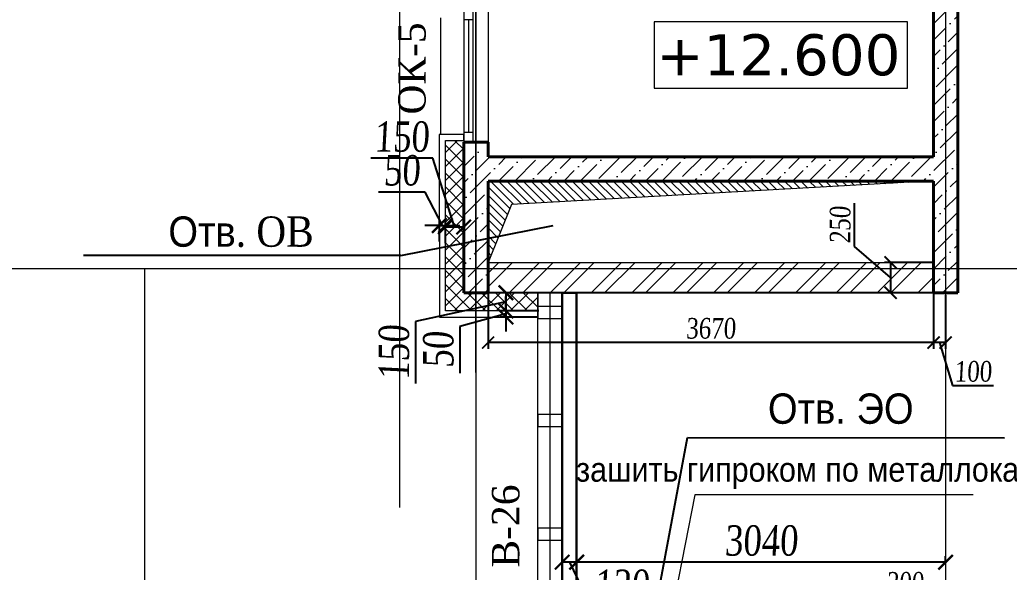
# Model space of a CAD drawing. Header units: inches. Extents: x -407541 to 6688123, y -998590 to 1205599.
# Drawn here: x 165775 to 173927, y 249934 to 254486 of the extents above; entities that cross this region are included whole.
import ezdxf

# ---------------------------------------------------------------- set-up
doc = ezdxf.new("R2010")
doc.units = ezdxf.units.IN
doc.header["$MEASUREMENT"] = 0
doc.linetypes.add('ACAD_ISO04W100', pattern=[30, 24, -3, 0, -3])
doc.linetypes.add('DASHED', pattern=[19.05, 12.7, -6.35])
for name, color, linetype, lineweight in [('ведомость витражей', 224, 'Continuous', 13), ('ведомость окон', 10, 'Continuous', 5), ('ВЕНТ фасад', 230, 'Continuous', 9), ('ВИТРАЖ', 145, 'Continuous', 9), ('Деф_шов', 90, 'DASHED', 9), ('МОНОЛИТ', 5, 'Continuous', 40), ('Окна', 9, 'Continuous', 9), ('Оси', 254, 'ACAD_ISO04W100', 5), ('ОТВ ОВ', 4, 'Continuous', 13), ('отметки', 50, 'Continuous', 13), ('ПЕРЕГОРОДКА', 7, 'Continuous', 25), ('размер внутр', 142, 'Continuous', 5), ('размеры шахт', 20, 'Continuous', 15), ('СТЕКЛО', 121, 'Continuous', 5), ('текст ЭО', 41, 'Continuous', 15), ('текст_OB', 40, 'Continuous', 25), ('текст_ОВ', 40, 'Continuous', 25), ('УТЕПЛИТЕЛЬ', 92, 'Continuous', 9), ('Цоколь', 21, 'Continuous', 30), ('Штриховка', 7, 'Continuous', 9)]:
    doc.layers.add(name, color=color, linetype=linetype, lineweight=lineweight)
doc.styles.get("Standard").update_dxf_attribs({"font": 'arial.ttf'})
doc.styles.add('style1', font='arial.ttf', dxfattribs={"width": 0.9, "height": 500})
doc.styles.add('STYLE2', font='times.ttf', dxfattribs={"width": 0.8, "oblique": 3})
doc.styles.add('Times', font='times.ttf')
doc.dimstyles.new('vnytren', dxfattribs={"dimtxt": 250, "dimasz": 120, "dimexe": 50, "dimexo": 0, "dimgap": 50, "dimtad": 1, "dimdec": 0, "dimzin": 0, "dimdsep": 46, "dimtxsty": 'STYLE2', "dimblk": 'ARCHTICK', "dimcen": 0, "dimadec": 0, "dimazin": 0, "dimtfac": 1, "dimtdec": 0, "dimtmove": 1, "dimatfit": 2, "dimldrblk": 'DOT', "dimfxl": 1, "dimtolj": 1, "dimtzin": 0, "dimarcsym": 0})
doc.dimstyles.new('waxti', dxfattribs={"dimtxt": 170, "dimasz": 100, "dimexe": 50, "dimexo": 0, "dimgap": 30, "dimtad": 1, "dimdec": 0, "dimzin": 0, "dimdsep": 46, "dimtxsty": 'STYLE2', "dimblk": 'ARCHTICK', "dimcen": 0, "dimadec": 0, "dimazin": 0, "dimtfac": 1, "dimtdec": 0, "dimtmove": 1, "dimatfit": 2, "dimldrblk": 'DOT', "dimfxl": 1, "dimtolj": 1, "dimtzin": 0, "dimarcsym": 0})

# ---------------------------------------------------------------- blocks, each defined once
blk = doc.blocks.new('_ARCHTICK')
at = {"color": 0, "linetype": 'ByBlock', "const_width": 0.15}
blk.add_lwpolyline([(-0.5, -0.5), (0.5, 0.5)], dxfattribs=at)
blk = doc.blocks.new('*D937')
at = {"layer": 'размеры шахт', "color": 0, "lineweight": -2, "ltscale": 0.1, "transparency": 16777216}
for p, q in [((172651.7, 252616.8), (172651.7, 252975.5)), ((172949.6, 252362.2), (172651.7, 252616.8)), ((173303.4, 252487.2), (172899.6, 252487.2)), ((172949.6, 252487.2), (172949.6, 252237.2)), ((173303.4, 252237.2), (172899.6, 252237.2))]:
    blk.add_line(p, q, dxfattribs=at)
at = {"layer": 'размеры шахт', "color": 0, "lineweight": -2, "ltscale": 0.1, "transparency": 16777216, "xscale": 100, "yscale": 100, "zscale": 100}
for p, rotation in [((172949.6, 252487.2), 90), ((172949.6, 252237.2), 270)]:
    blk.add_blockref('_ARCHTICK', p, dxfattribs=dict(at, rotation=rotation))
at = {"layer": 'размеры шахт', "color": 0, "ltscale": 0.1, "transparency": 16777216, "insert": (172535.2, 252796.1), "char_height": 170, "attachment_point": 5, "rotation": 90, "style": 'STYLE2'}
blk.add_mtext('\\A1;250', dxfattribs=at)
blk = doc.blocks.new('_Dot')
at = {"color": 0, "linetype": 'ByBlock', "lineweight": -2}
blk.add_line((-0.5, 0), (-1, 0), dxfattribs=at)
at = {"color": 0, "linetype": 'ByBlock', "const_width": 0.5}
blk.add_lwpolyline([(-0.25, 0, 1), (0.25, 0, 1)], format="xyb", close=True, dxfattribs=at)
blk = doc.blocks.new('*D952')
at = {"layer": 'размеры шахт', "color": 0, "lineweight": -2, "ltscale": 0.1, "transparency": 16777216}
for p, q in [((169633.4, 253157.2), (169633.4, 251776.1)), ((173303.4, 253157.2), (173303.4, 251776.1)), ((173303.4, 251826.1), (169633.4, 251826.1))]:
    blk.add_line(p, q, dxfattribs=at)
at = {"layer": 'размеры шахт', "color": 0, "lineweight": -2, "ltscale": 0.1, "transparency": 16777216, "xscale": 100, "yscale": 100, "zscale": 100, "rotation": 180}
blk.add_blockref('_ARCHTICK', (169633.4, 251826.1), dxfattribs=at)
at = {"layer": 'размеры шахт', "color": 0, "lineweight": -2, "ltscale": 0.1, "transparency": 16777216, "xscale": 100, "yscale": 100, "zscale": 100}
blk.add_blockref('_ARCHTICK', (173303.4, 251826.1), dxfattribs=at)
at = {"layer": 'размеры шахт', "color": 0, "ltscale": 0.1, "transparency": 16777216, "insert": (171468.4, 251942.8), "char_height": 170, "attachment_point": 5, "style": 'STYLE2'}
blk.add_mtext('\\A1;3670', dxfattribs=at)
blk = doc.blocks.new('*D938')
at = {"layer": 'размеры шахт', "color": 0, "lineweight": -2, "ltscale": 0.1, "transparency": 16777216}
for p, q in [((173303.4, 252216), (173303.4, 251776.1)), ((173403.4, 252216), (173403.4, 251776.1)), ((173403.4, 251826.1), (173303.4, 251826.1)), ((173353.4, 251826.1), (173459.7, 251471.7)), ((173459.7, 251471.7), (173799.1, 251471.7))]:
    blk.add_line(p, q, dxfattribs=at)
at = {"layer": 'размеры шахт', "color": 0, "lineweight": -2, "ltscale": 0.1, "transparency": 16777216, "xscale": 100, "yscale": 100, "zscale": 100, "rotation": 180}
blk.add_blockref('_ARCHTICK', (173303.4, 251826.1), dxfattribs=at)
at = {"layer": 'размеры шахт', "color": 0, "lineweight": -2, "ltscale": 0.1, "transparency": 16777216, "xscale": 100, "yscale": 100, "zscale": 100}
blk.add_blockref('_ARCHTICK', (173403.4, 251826.1), dxfattribs=at)
at = {"layer": 'размеры шахт', "color": 0, "ltscale": 0.1, "transparency": 16777216, "insert": (173629.4, 251588.2), "char_height": 170, "attachment_point": 5, "style": 'STYLE2'}
blk.add_mtext('\\A1;100', dxfattribs=at)
blk = doc.blocks.new('STEKLO1090')
at = {"layer": 'СТЕКЛО'}
blk.add_line((6356456.6, 619038.9), (6356456.6, 618108.9), dxfattribs=at)
blk.add_lwpolyline([(6356495.1, 619118.9), (6356495.1, 618028.9), (6356418, 618028.9), (6356418, 619118.9)], close=True, dxfattribs=at)
for points in [[(6356418, 619118.9), (6356495.1, 619118.9), (6356495.1, 619038.9), (6356418, 619038.9), (6356418, 619118.9)], [(6356418, 618108.9), (6356495.1, 618108.9), (6356495.1, 618028.9), (6356418, 618028.9), (6356418, 618108.9)]]:
    blk.add_lwpolyline(points, dxfattribs=at)
blk = doc.blocks.new('*D2025')
at = {"layer": 'размер внутр', "color": 0, "lineweight": -2, "transparency": 16777216}
for p, q in [((169114, 253066.6), (168730, 253066.6)), ((169256.8, 252791.3), (169114, 253066.6)), ((169231.8, 252657.9), (169231.8, 252841.3)), ((169281.9, 252657.9), (169281.9, 252841.3)), ((169231.8, 252791.3), (169111.8, 252791.3)), ((169231.8, 252791.3), (169281.9, 252791.3)), ((169231.8, 252791.3), (169281.9, 252791.3)), ((169281.9, 252791.3), (169401.9, 252791.3))]:
    blk.add_line(p, q, dxfattribs=at)
at = {"layer": 'размер внутр', "color": 0, "lineweight": -2, "transparency": 16777216, "xscale": 120, "yscale": 120, "zscale": 120}
blk.add_blockref('_ARCHTICK', (169231.8, 252791.3), dxfattribs=at)
at = {"layer": 'размер внутр', "color": 0, "lineweight": -2, "transparency": 16777216, "xscale": 120, "yscale": 120, "zscale": 120, "rotation": 180}
blk.add_blockref('_ARCHTICK', (169281.9, 252791.3), dxfattribs=at)
at = {"layer": 'размер внутр', "color": 0, "transparency": 16777216, "insert": (168922, 253243.8), "char_height": 250, "attachment_point": 5, "style": 'STYLE2'}
blk.add_mtext('\\A1;50', dxfattribs=at)
blk = doc.blocks.new('*D2026')
at = {"layer": 'размер внутр', "color": 0, "lineweight": -2, "transparency": 16777216}
for p, q in [((169176.9, 253344.8), (168666, 253344.8)), ((169357.1, 252779), (169176.9, 253344.8)), ((169281.9, 252645.6), (169281.9, 252829)), ((169432.2, 252482.8), (169432.2, 252829)), ((169281.9, 252779), (169432.2, 252779))]:
    blk.add_line(p, q, dxfattribs=at)
at = {"layer": 'размер внутр', "color": 0, "lineweight": -2, "transparency": 16777216, "xscale": 120, "yscale": 120, "zscale": 120, "rotation": 180}
blk.add_blockref('_ARCHTICK', (169281.9, 252779), dxfattribs=at)
at = {"layer": 'размер внутр', "color": 0, "lineweight": -2, "transparency": 16777216, "xscale": 120, "yscale": 120, "zscale": 120}
blk.add_blockref('_ARCHTICK', (169432.2, 252779), dxfattribs=at)
at = {"layer": 'размер внутр', "color": 0, "transparency": 16777216, "insert": (168921.4, 253522), "char_height": 250, "attachment_point": 5, "style": 'STYLE2'}
blk.add_mtext('\\A1;150', dxfattribs=at)
blk = doc.blocks.new('*D3231')
at = {"layer": 'размер внутр', "color": 0, "lineweight": -2, "transparency": 16777216}
for p, q in [((173403.2, 250016.8), (173403.2, 250066.8)), ((170363.2, 250018.3), (170363.2, 249966.8)), ((173403.2, 250016.8), (170363.2, 250016.8))]:
    blk.add_line(p, q, dxfattribs=at)
at = {"layer": 'размер внутр', "color": 0, "lineweight": -2, "transparency": 16777216, "xscale": 120, "yscale": 120, "zscale": 120, "rotation": 180}
blk.add_blockref('_ARCHTICK', (170363.2, 250016.8), dxfattribs=at)
at = {"layer": 'размер внутр', "color": 0, "lineweight": -2, "transparency": 16777216, "xscale": 120, "yscale": 120, "zscale": 120}
blk.add_blockref('_ARCHTICK', (173403.2, 250016.8), dxfattribs=at)
at = {"layer": 'размер внутр', "color": 0, "transparency": 16777216, "insert": (171883.2, 250194), "char_height": 250, "attachment_point": 5, "style": 'STYLE2'}
blk.add_mtext('\\A1;3040', dxfattribs=at)
blk = doc.blocks.new('*D3622')
at = {"layer": 'размер внутр', "color": 0, "lineweight": -2, "transparency": 16777216}
for p, q in [((170243.2, 250018.3), (170243.2, 249966.8)), ((170363.2, 250016.8), (170243.2, 250016.8)), ((170303.2, 250016.8), (170480.9, 249651.9)), ((170363.2, 250018.3), (170363.2, 249966.8)), ((170480.9, 249651.9), (170991.8, 249651.9))]:
    blk.add_line(p, q, dxfattribs=at)
at = {"layer": 'размер внутр', "color": 0, "lineweight": -2, "transparency": 16777216, "xscale": 120, "yscale": 120, "zscale": 120, "rotation": 180}
blk.add_blockref('_ARCHTICK', (170243.2, 250016.8), dxfattribs=at)
at = {"layer": 'размер внутр', "color": 0, "lineweight": -2, "transparency": 16777216, "xscale": 120, "yscale": 120, "zscale": 120}
blk.add_blockref('_ARCHTICK', (170363.2, 250016.8), dxfattribs=at)
at = {"layer": 'размер внутр', "color": 0, "transparency": 16777216, "insert": (170736.4, 249829.1), "char_height": 250, "attachment_point": 5, "style": 'STYLE2'}
blk.add_mtext('\\A1;120', dxfattribs=at)
blk = doc.blocks.new('*D3621')
at = {"layer": 'размер внутр', "color": 0, "lineweight": -2, "transparency": 16777216}
for p, q in [((170000.9, 252237.2), (169730.3, 252237.2)), ((169780.3, 252237.2), (169780.3, 252087.1)), ((169780.3, 252162.2), (169036, 252000.5)), ((170051.8, 252087.1), (169730.3, 252087.1)), ((169036, 252000.5), (169036, 251489.6))]:
    blk.add_line(p, q, dxfattribs=at)
at = {"layer": 'размер внутр', "color": 0, "lineweight": -2, "transparency": 16777216, "xscale": 120, "yscale": 120, "zscale": 120}
for p, rotation in [((169780.3, 252237.2), 90), ((169780.3, 252087.1), 270)]:
    blk.add_blockref('_ARCHTICK', p, dxfattribs=dict(at, rotation=rotation))
at = {"layer": 'размер внутр', "color": 0, "transparency": 16777216, "insert": (168858.9, 251745), "char_height": 250, "attachment_point": 5, "rotation": 90, "style": 'STYLE2'}
blk.add_mtext('\\A1;150', dxfattribs=at)
blk = doc.blocks.new('*D3378')
at = {"layer": 'размер внутр', "color": 0, "lineweight": -2, "transparency": 16777216}
for p, q in [((169780.4, 252087.1), (169780.4, 252207.1)), ((170051.8, 252087.1), (169730.4, 252087.1)), ((169780.4, 252087.1), (169780.4, 252036.7)), ((169780.4, 252087.1), (169780.4, 252036.7)), ((169780.4, 252061.9), (169401.9, 251958.5)), ((170045.6, 252036.7), (169730.4, 252036.7)), ((169780.4, 252036.7), (169780.4, 251916.7)), ((169401.9, 251958.5), (169401.9, 251574.6))]:
    blk.add_line(p, q, dxfattribs=at)
at = {"layer": 'размер внутр', "color": 0, "lineweight": -2, "transparency": 16777216, "xscale": 120, "yscale": 120, "zscale": 120}
for p, rotation in [((169780.4, 252087.1), 270), ((169780.4, 252036.7), 90)]:
    blk.add_blockref('_ARCHTICK', p, dxfattribs=dict(at, rotation=rotation))
at = {"layer": 'размер внутр', "color": 0, "transparency": 16777216, "insert": (169224.7, 251766.6), "char_height": 250, "attachment_point": 5, "rotation": 90, "style": 'STYLE2'}
blk.add_mtext('\\A1;50', dxfattribs=at)
blk = doc.blocks.new('*D3414')
at = {"layer": 'размеры шахт', "color": 0, "lineweight": -2, "ltscale": 0.1, "transparency": 16777216}
for p, q in [((173248.8, 249733.2), (172890.2, 249733.2)), ((173303.2, 249435.2), (173248.8, 249733.2)), ((173203.2, 249286.6), (173203.2, 249485.2)), ((173403.2, 249287.6), (173403.2, 249485.2)), ((173203.2, 249435.2), (173403.2, 249435.2))]:
    blk.add_line(p, q, dxfattribs=at)
at = {"layer": 'размеры шахт', "color": 0, "lineweight": -2, "ltscale": 0.1, "transparency": 16777216, "xscale": 100, "yscale": 100, "zscale": 100, "rotation": 180}
blk.add_blockref('_ARCHTICK', (173203.2, 249435.2), dxfattribs=at)
at = {"layer": 'размеры шахт', "color": 0, "lineweight": -2, "ltscale": 0.1, "transparency": 16777216, "xscale": 100, "yscale": 100, "zscale": 100}
blk.add_blockref('_ARCHTICK', (173403.2, 249435.2), dxfattribs=at)
at = {"layer": 'размеры шахт', "color": 0, "ltscale": 0.1, "transparency": 16777216, "insert": (173069.5, 249849.6), "char_height": 170, "attachment_point": 5, "style": 'STYLE2'}
blk.add_mtext('\\A1;200', dxfattribs=at)

msp = doc.modelspace()

# ---------------------------------------------------------------- hatches: boundary and pattern name
at = {"layer": 'Штриховка'}
h = msp.add_hatch(dxfattribs=at)
h.set_pattern_fill('ANSI36', color=256, scale=30, style=0)
h.set_pattern_definition([(45, (-6114297.63, 1660731.065), (50.5139407, 185.2177825), [238.125, -47.625, 0, -47.625])])
h.paths.add_polyline_path([(172952.5, 260937.2), (172952.5, 261137.2), (173403.3, 261137.2), (173403.3, 260937.2)])
h.paths.add_polyline_path([(173403.3, 261137.2), (173503.3, 261137.2), (173503.3, 260937.2), (173403.3, 260937.2)])
h.paths.add_polyline_path([(173503.3, 252237.2), (173403.3, 252237.2), (173403.3, 260937.2), (173503.3, 260937.2)])
h.paths.add_polyline_path([(173403.3, 252237.2), (173303.3, 252237.2), (173303.3, 253157.4), (169633.5, 253157.4), (169633.5, 252237.2), (169433.5, 252237.2), (169433.5, 253407.4), (169633.5, 253407.4), (169633.5, 253357.4), (173303.3, 253357.4), (173303.3, 260937.2), (173403.3, 260937.2)])
h = msp.add_hatch(dxfattribs=at)
h.set_pattern_fill('ANSI37', color=256, scale=650, style=0)
h.paths.add_polyline_path([(170043.2, 252086.7), (169282, 252086.7), (169281.8, 253492), (169433.2, 253492.2), (169433.2, 252237.2), (170043.2, 252237.2)])
at = {"layer": 'Штриховка', "ltscale": 0.1}
h = msp.add_hatch(dxfattribs=at)
h.set_pattern_fill('ANSI31', color=256, scale=15, style=0)
h.set_pattern_definition([(315, (-6114298.39, -1155087.647), (-33.67596045, -33.67596045), [])])
h.paths.add_polyline_path([(173303.3, 253157.2), (169825.4, 252964.4), (169633.3, 252488), (169633.3, 253157.2)])
at = {"layer": 'Штриховка'}
h = msp.add_hatch(dxfattribs=at)
h.set_pattern_fill('ANSI32', color=256, scale=25, style=0)
h.set_pattern_definition([(45, (-6114297.63, 1660731.06), (-168.379802, 168.379802), []), (45, (-6114185.37, 1660731.06), (-168.379802, 168.379802), [])])
h.paths.add_polyline_path([(173302.8, 252436.8), (173302.8, 252237.2), (169632.8, 252237.2), (169632.8, 252436.8)])
h.paths.add_polyline_path([(173302.8, 252487.2), (173302.8, 252436.8), (169632.8, 252436.8), (169632.8, 252472.9), (169649.7, 252487.2)])

# ---------------------------------------------------------------- linework, layer by layer
at = {"layer": 'ВЕНТ фасад'}
for points in [[(169231.5, 253542.2), (169232, 252036.7), (170043.2, 252036.7)], [(169433.2, 253492.2), (169433.2, 253542.2), (169231.5, 253542.2)]]:
    msp.add_lwpolyline(points, dxfattribs=at)
at = {"layer": 'ВИТРАЖ'}
msp.add_line((170143.2, 252236.8), (170143.2, 249136.3), dxfattribs=at)
msp.add_lwpolyline([(170243.2, 249137.2), (170043.2, 249137.2), (170043.2, 252237.2), (170243.2, 252237.2), (170243.2, 249137.2)], dxfattribs=at)
at = {"layer": 'ВИТРАЖ', "ltscale": 0.1}
for points in [[(170043.2, 252024.7), (170243.2, 252024.7), (170243.2, 252124.7), (170043.2, 252124.7)], [(170043.2, 251134.8), (170243.2, 251134.8), (170243.2, 251234.8), (170043.2, 251234.8)], [(170043.2, 250197.8), (170243.2, 250197.8), (170243.2, 250297.8), (170043.2, 250297.8)]]:
    msp.add_lwpolyline(points, close=True, dxfattribs=at)
at = {"layer": 'Деф_шов', "ltscale": 0.1}
msp.add_lwpolyline([(169036, 272887.3), (169036, 266267.2), (169036, 266267.2), (169036, 266267.2), (169236, 266267.2), (169236, 260937.2), (169433.4, 260937.2), (169433.4, 252237.2), (169633.4, 252237.2)], dxfattribs=at)
at = {"layer": 'МОНОЛИТ'}
for p, q in [((173503.3, 252237.2), (173503.3, 261137.2)), ((173303.3, 253356.4), (173303.3, 260937.2)), ((169433.2, 253477.2), (169433.3, 252237.2)), ((169633.3, 253477.2), (169633.3, 253357.4)), ((173303.3, 252237.2), (173303.3, 253157.4)), ((173303.3, 252237.2), (173503.3, 252237.2))]:
    msp.add_line(p, q, dxfattribs=at)
at = {"layer": 'МОНОЛИТ', "ltscale": 0.1}
for p, q in [((173303.3, 253356.4), (169633.3, 253356.4)), ((173303.3, 253156.4), (169633.3, 253156.4)), ((169633.3, 252237.2), (169433.3, 252237.2))]:
    msp.add_line(p, q, dxfattribs=at)
at = {"layer": 'МОНОЛИТ'}
for points in [[(169633.3, 253477.2), (169433.3, 253477.2)], [(169633.3, 252237.2), (169633.3, 253156.4)]]:
    msp.add_lwpolyline(points, dxfattribs=at)
at = {"layer": 'Окна'}
for points in [[(169433.5, 254567.2), (169633.3, 254567.2), (169633.3, 253477.2), (169433.2, 253477.2)], [(169243.3, 253542.2), (169243.3, 254502.2)]]:
    msp.add_lwpolyline(points, dxfattribs=at)
at = {"layer": 'Оси', "ltscale": 0.3}
for p, q in [((168903.2, 278737.2), (168903.2, 250467.2)), ((173403.2, 278737.2), (173403.2, 186893.5)), ((169533.2, 277428.1), (169533.2, 246967.2)), ((169533.3, 251581.2), (169533.3, 276138.2)), ((162903.2, 252437.2), (192303.2, 252437.2)), ((166803.2, 252437.2), (166803.2, 211937.2))]:
    msp.add_line(p, q, dxfattribs=at)
at = {"layer": 'ОТВ ОВ', "ltscale": 100}
msp.add_lwpolyline([(173303.4, 253157.2), (169633.4, 253157.2), (169633.9, 252487.2), (173303.9, 252487.2)], close=True, dxfattribs=at)
at = {"layer": 'отметки'}
msp.add_lwpolyline([(173089.9, 254469.8), (171003.1, 254469.8), (171003.1, 253923.4), (173089.9, 253923.4)], close=True, dxfattribs=at)
at = {"layer": 'ПЕРЕГОРОДКА'}
msp.add_line((173303.3, 252237.2), (169633.3, 252237.2), dxfattribs=at)
at = {"layer": 'текст ЭО', "ltscale": 0.1}
msp.add_lwpolyline([(173630.5, 250571.9), (171336.4, 250571.9), (171097.6, 249353.1)], dxfattribs=at)
at = {"layer": 'текст_OB', "ltscale": 0.1}
for q in [(170169, 252789.8), (166299.2, 252543)]:
    msp.add_line((168914, 252543), q, dxfattribs=at)
at = {"layer": 'текст_ОВ', "ltscale": 0.1}
for p, q in [((170941.6, 249247.6), (171276.9, 251043.3)), ((171276.9, 251043.3), (173888, 251042.7))]:
    msp.add_line(p, q, dxfattribs=at)
at = {"layer": 'УТЕПЛИТЕЛЬ'}
msp.add_lwpolyline([(170043.2, 252086.7), (169282, 252086.7), (169281.8, 253492), (169433.2, 253492.2), (169433.2, 252237.2), (170043.2, 252237.2)], close=True, dxfattribs=at)
at = {"layer": 'Цоколь', "ltscale": 0.1}
msp.add_lwpolyline([(170363.2, 252236.5), (170243.2, 252236.5), (170243.2, 249137.2), (170363.2, 249137.2)], close=True, dxfattribs=at)
at = {"layer": 'Штриховка', "ltscale": 0.1}
msp.add_lwpolyline([(173302.8, 253158.2), (169826.5, 252965.4), (169633.4, 252487.2), (169633.4, 253157.2), (173303.6, 253160.6)], dxfattribs=at)

# ---------------------------------------------------------------- block references
at = {"layer": 'СТЕКЛО', "extrusion": (0, 0, -1), "zscale": -1}
msp.add_blockref('STEKLO1090', (-6525928.6, -364551.7), dxfattribs=at)

# ---------------------------------------------------------------- texts
at = {"layer": 'ведомость витражей', "style": 'Times'}
msp.add_text('В-26', height=226.8, rotation=90, dxfattribs=at).set_placement((169891.6, 249971.9))
at = {"layer": 'ведомость окон', "style": 'Times'}
msp.add_text('ОК-5', height=226, rotation=90, dxfattribs=at).set_placement((169118.6, 253705.4))
at = {"layer": 'отметки', "insert": (172025.7, 254022.4), "char_height": 338, "width": 999.343, "attachment_point": 8}
msp.add_mtext('{\\fVerdana|b0|i0|c204|p34;+12.600}', dxfattribs=at)
at = {"layer": 'текст ЭО', "ltscale": 0.1, "insert": (172504.5, 250880.3), "char_height": 200, "width": 4264.135, "attachment_point": 2, "style": 'style1'}
msp.add_mtext('{\\fArial|b0|i0|c204|p34;зашить гипроком по металлокаркасу}', dxfattribs=at)
at = {"layer": 'текст_OB', "ltscale": 0.1, "insert": (167597.5, 252865.9), "char_height": 250, "width": 4440.485, "attachment_point": 2, "style": 'style1'}
msp.add_mtext('Отв{\\fTimes New Roman|b0|i0|c238|p18;. OB }', dxfattribs=at)
at = {"layer": 'текст_ОВ', "ltscale": 0.1, "insert": (172495.8, 251407.3), "char_height": 250, "width": 4189.802, "attachment_point": 2, "style": 'style1'}
msp.add_mtext(' Отв. ЭО', dxfattribs=at)

# ---------------------------------------------------------------- dimensions: what is measured, and where the dimension line sits
at = {"layer": 'размер внутр'}
for base, p1, p2, picture, middle in [((169432.2, 252779), (169281.9, 252645.6), (169432.2, 252482.8), '*D2026', (169126.9, 253344.8)), ((169281.9, 252791.3), (169231.8, 252657.9), (169281.9, 252657.9), '*D2025', (169064, 253066.6)), ((170243.2, 250016.8), (170363.2, 250018.3), (170243.2, 250018.3), '*D3622', (170530.9, 249651.9))]:
    dim = msp.add_linear_dim(base=base, p1=p1, p2=p2, dimstyle='vnytren', dxfattribs=at)
    dim.commit()
    dim.dimension.update_dxf_attribs({"geometry": picture, "text_midpoint": middle, "dimtype": 160})
for base, p1, p2, picture, middle in [((169780.3, 252087.1), (170000.9, 252237.2), (170051.8, 252087.1), '*D3621', (169036, 251950.5)), ((169780.4, 252036.7), (170051.8, 252087.1), (170045.6, 252036.7), '*D3378', (169401.9, 251908.5))]:
    dim = msp.add_linear_dim(base=base, p1=p1, p2=p2, angle=270, dimstyle='vnytren', dxfattribs=at)
    dim.commit()
    dim.dimension.update_dxf_attribs({"geometry": picture, "text_midpoint": middle, "dimtype": 160})
dim = msp.add_linear_dim(base=(170363.2, 250016.8), p1=(173403.2, 250016.8), p2=(170363.2, 250018.3), dimstyle='vnytren', dxfattribs=at)
dim.commit()
dim.dimension.update_dxf_attribs({"geometry": '*D3231', "text_midpoint": (171883.2, 250194)})
at = {"layer": 'размеры шахт', "ltscale": 0.1}
for base, p1, p2, picture, middle in [((169633.4, 251826.1), (173303.4, 253157.2), (169633.4, 253157.2), '*D952', (171468.4, 251942.8)), ((173303.4, 251826.1), (173403.4, 252216), (173303.4, 252216), '*D938', (173489.7, 251588.2))]:
    dim = msp.add_linear_dim(base=base, p1=p1, p2=p2, angle=180, dimstyle='waxti', dxfattribs=at)
    dim.commit()
    dim.dimension.update_dxf_attribs({"geometry": picture, "text_midpoint": middle})
for base, p1, p2, angle, picture, middle in [((172949.6, 252237.2), (173303.4, 252487.2), (173303.4, 252237.2), 90, '*D937', (172651.7, 252646.8)), ((173403.2, 249435.2), (173203.2, 249286.6), (173403.2, 249287.6), 180, '*D3414', (173218.8, 249733.2))]:
    dim = msp.add_linear_dim(base=base, p1=p1, p2=p2, angle=angle, dimstyle='waxti', dxfattribs=at)
    dim.commit()
    dim.dimension.update_dxf_attribs({"geometry": picture, "text_midpoint": middle, "dimtype": 160})

doc.saveas('drawing.dxf')
